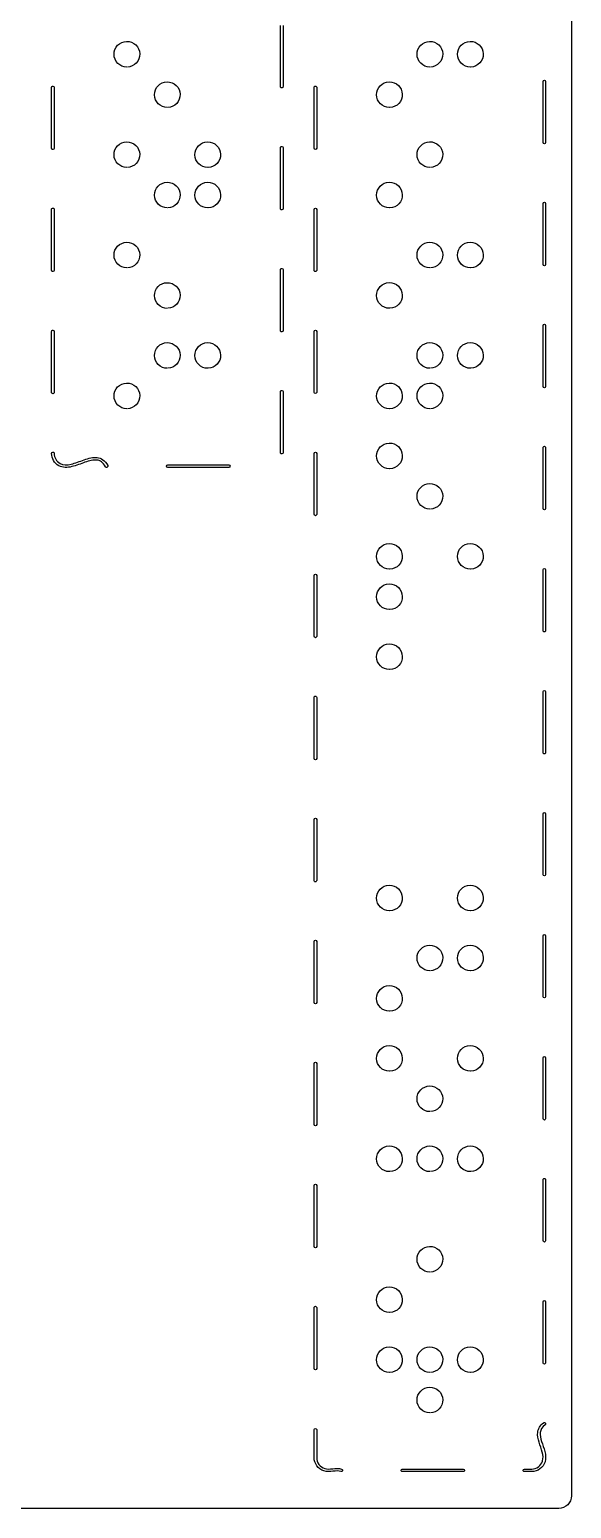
# Model space of a CAD drawing. Extents: x 0 to 120, y 0 to 230.
# Drawn here: x 77.5 to 120.1, y 0.1 to 116.4 of the extents above; entities that cross this region are included whole.
import ezdxf

# ---------------------------------------------------------------- set-up
doc = ezdxf.new("R2010")
doc.units = 0
doc.layers.add('Camada_1', color=7, linetype='CONTINUOUS')

msp = doc.modelspace()

# ---------------------------------------------------------------- linework, layer by layer
at = {"layer": 'Camada_1', "color": 7}
for points in [[(120.1, 229.09983), (120.1, 1.09983)], [(97.22831, 111.95681), (97.22831, 116.75564)], [(97.42947, 116.75564), (97.42947, 111.95681)], [(79.22831, 107.09939), (79.22831, 111.90017)], [(79.42947, 111.90017), (79.42947, 107.09939)], [(99.874281, 107.10044), (99.874281, 111.89927)], [(100.073499, 111.89927), (100.073499, 107.10044)], [(117.874285, 107.55552), (117.874285, 112.3563)], [(118.073505, 112.3563), (118.073505, 107.55552)], [(97.22831, 102.35525), (97.22831, 107.15603)], [(97.42947, 107.15603), (97.42947, 102.35525)], [(117.874285, 97.95591), (117.874285, 102.75669)], [(118.073505, 102.75669), (118.073505, 97.95591)], [(79.22831, 97.49978), (79.22831, 102.29861)], [(79.42947, 102.29861), (79.42947, 97.49978)], [(99.874281, 97.50083), (99.874281, 102.29966)], [(100.073499, 102.29966), (100.073499, 97.50083)], [(97.22831, 92.75564), (97.22831, 97.55642)], [(97.42947, 97.55642), (97.42947, 92.75564)], [(117.874285, 88.3563), (117.874285, 93.15708)], [(118.073505, 93.15708), (118.073505, 88.3563)], [(79.22831, 87.90017), (79.22831, 92.699)], [(79.42947, 92.699), (79.42947, 87.90017)], [(99.874281, 87.89927), (99.874281, 92.70005)], [(100.073499, 92.70005), (100.073499, 87.89927)], [(97.22831, 83.15603), (97.22831, 87.95681)], [(97.42947, 87.95681), (97.42947, 83.15603)], [(99.874281, 78.29966), (99.874281, 83.10044)], [(100.073499, 83.10044), (100.073499, 78.29966)], [(117.874285, 78.75669), (117.874285, 83.55552)], [(118.073505, 83.55552), (118.073505, 78.75669)], [(79.89822, 82.30842), (79.90022, 82.30642)], [(88.35722, 82.199), (93.158, 82.199)], [(93.158, 81.9998), (88.35722, 81.9998)], [(99.874281, 68.70005), (99.874281, 73.50083)], [(100.073499, 73.50083), (100.073499, 68.70005)], [(117.874285, 69.15708), (117.874285, 73.95591)], [(118.073505, 73.95591), (118.073505, 69.15708)], [(117.874285, 59.55747), (117.874285, 64.3563)], [(118.073505, 64.3563), (118.073505, 59.55747)], [(99.874281, 59.10044), (99.874281, 63.89927)], [(100.073499, 63.89927), (100.073499, 59.10044)], [(117.874285, 49.95591), (117.874285, 54.75669)], [(118.073505, 54.75669), (118.073505, 49.95591)], [(99.874281, 49.50083), (99.874281, 54.29966)], [(100.073499, 54.29966), (100.073499, 49.50083)], [(99.874281, 39.89927), (99.874281, 44.70005)], [(100.073499, 44.70005), (100.073499, 39.89927)], [(117.874285, 40.3563), (117.874285, 45.15708)], [(118.073505, 45.15708), (118.073505, 40.3563)], [(99.874281, 30.29966), (99.874281, 35.10044)], [(100.073499, 35.10044), (100.073499, 30.29966)], [(117.874285, 30.75669), (117.874285, 35.55747)], [(118.073505, 35.55747), (118.073505, 30.75669)], [(117.874285, 21.15708), (117.874285, 25.95591)], [(118.073505, 25.95591), (118.073505, 21.15708)], [(99.874281, 20.70005), (99.874281, 25.50083)], [(100.073499, 25.50083), (100.073499, 20.70005)], [(117.874285, 11.55747), (117.874285, 16.3563)], [(118.073505, 16.3563), (118.073505, 11.55747)], [(99.874281, 11.10044), (99.874281, 15.89927)], [(100.073499, 15.89927), (100.073499, 11.10044)], [(99.874277, 4.10038), (99.874281, 6.29966)], [(100.073499, 6.29966), (100.073499, 4.09848)], [(117.833266, 3.82894), (117.833266, 3.83094)], [(100.704359, 3.24106), (100.706309, 3.23906)], [(106.802016, 3.20004), (111.602797, 3.20004)], [(111.602797, 2.99888), (106.802016, 2.99888)], [(116.401625, 3.20004), (116.975843, 3.20004)], [(116.973891, 2.99895), (116.971937, 2.99895), (116.401625, 2.99895)], [(119.1, 0.09983), (1.100001, 0.09983)]]:
    msp.add_lwpolyline(points, dxfattribs=at)
for points in [[(79.22831, 83.10139)], [(88.25762, 82.0994)], [(106.702406, 3.10044)], [(116.302016, 3.10051)]]:
    msp.add_lwpolyline(points, close=True, dxfattribs=at)
for points in [[(84.137829, 114.4924), (84.132566, 115.046292), (84.575287, 115.501007), (85.130056, 115.51151)], [(85.130056, 115.51151), (85.684825, 115.522013), (86.144498, 115.084383), (86.160277, 114.53069)], [(107.963431, 114.49539), (107.958168, 115.049282), (108.400889, 115.503997), (108.955658, 115.5145)], [(108.955658, 115.5145), (109.510427, 115.525003), (109.970099, 115.087372), (109.985878, 114.53368)], [(111.143431, 114.49539), (111.138168, 115.049282), (111.580889, 115.503997), (112.135658, 115.5145)], [(112.135658, 115.5145), (112.690427, 115.525003), (113.1501, 115.087373), (113.165879, 114.53368)], [(85.149235, 113.49226), (84.594368, 113.49226), (84.143091, 113.93851), (84.137829, 114.4924)], [(86.160277, 114.53069), (86.176055, 113.977001), (85.742052, 113.513993), (85.187586, 113.49299)], [(108.974837, 113.49525), (108.41997, 113.49525), (107.968693, 113.9415), (107.963431, 114.49539)], [(109.985878, 114.53368), (110.001661, 113.979988), (109.567658, 113.516973), (109.013188, 113.49597)], [(112.154837, 113.49525), (111.59997, 113.49525), (111.148693, 113.9415), (111.143431, 114.49539)], [(113.165879, 114.53368), (113.181662, 113.979987), (112.747658, 113.516973), (112.193188, 113.49597)], [(79.22831, 111.90017), (79.228414, 111.926895), (79.23921, 111.952466), (79.258291, 111.971178)], [(79.258291, 111.971178), (79.277371, 111.989891), (79.303148, 112.000187), (79.32987, 111.99977)], [(79.32987, 111.99977), (79.384786, 111.999551), (79.429251, 111.955086), (79.42947, 111.90017)], [(87.31783, 111.31241), (87.312567, 111.866301), (87.755287, 112.321016), (88.310056, 112.33152)], [(88.310056, 112.33152), (88.864825, 112.342023), (89.324498, 111.904393), (89.340277, 111.3507)], [(97.257587, 111.884527), (97.238448, 111.903666), (97.227884, 111.929746), (97.22831, 111.95681)], [(97.32987, 111.85525), (97.302806, 111.854824), (97.276726, 111.865388), (97.257587, 111.884527)], [(97.400878, 111.885231), (97.382166, 111.86615), (97.356595, 111.855354), (97.32987, 111.85525)], [(97.42947, 111.95681), (97.429887, 111.930088), (97.419591, 111.904311), (97.400878, 111.885231)], [(99.874281, 111.89927), (99.873864, 111.925993), (99.884162, 111.951771), (99.902876, 111.970852)], [(99.902876, 111.970852), (99.92159, 111.989933), (99.947164, 112.000729), (99.97389, 112.00083)], [(99.97389, 112.00083), (100.000617, 112.000729), (100.02619, 111.989933), (100.044905, 111.970852)], [(100.044905, 111.970852), (100.063619, 111.951771), (100.073916, 111.925993), (100.073499, 111.89927)], [(104.783431, 111.3154), (104.778174, 111.869287), (105.220892, 112.323996), (105.775657, 112.3345)], [(105.775657, 112.3345), (106.330422, 112.345003), (106.790094, 111.907379), (106.805878, 111.35369)], [(117.874285, 112.3563), (117.874504, 112.41122), (117.918975, 112.455686), (117.973895, 112.4559)], [(117.973895, 112.4559), (118.028815, 112.455686), (118.073286, 112.41122), (118.073505, 112.3563)], [(88.329235, 110.31227), (87.774368, 110.31227), (87.323092, 110.758521), (87.31783, 111.31241)], [(89.340277, 111.3507), (89.35606, 110.797007), (88.922056, 110.333993), (88.367586, 110.31299)], [(105.794836, 110.31526), (105.239969, 110.31526), (104.788693, 110.761511), (104.783431, 111.3154)], [(106.805878, 111.35369), (106.821661, 110.799997), (106.387657, 110.336983), (105.833187, 110.31598)], [(79.258291, 107.028382), (79.23921, 107.047094), (79.228414, 107.072665), (79.22831, 107.09939)], [(79.42947, 107.09939), (79.429251, 107.044474), (79.384786, 107.000009), (79.32987, 106.99979)], [(84.137829, 106.59239), (84.132566, 107.146282), (84.575287, 107.600997), (85.130056, 107.6115)], [(85.130056, 107.6115), (85.684825, 107.622003), (86.144498, 107.184373), (86.160277, 106.63068)], [(90.49783, 106.59239), (90.492567, 107.146282), (90.935288, 107.600997), (91.490057, 107.6115)], [(91.490057, 107.6115), (92.044826, 107.622003), (92.504498, 107.184372), (92.520277, 106.63068)], [(97.22831, 107.15603), (97.228414, 107.182755), (97.23921, 107.208326), (97.258291, 107.227038)], [(97.258291, 107.227038), (97.277371, 107.245751), (97.303148, 107.256047), (97.32987, 107.25563)], [(97.32987, 107.25563), (97.384786, 107.255411), (97.429251, 107.210946), (97.42947, 107.15603)], [(99.97389, 107.00084), (99.91897, 107.001054), (99.874501, 107.04552), (99.874281, 107.10044)], [(100.073499, 107.10044), (100.07328, 107.04552), (100.02881, 107.001054), (99.97389, 107.00084)], [(107.963431, 106.59545), (107.958168, 107.149342), (108.400889, 107.604057), (108.955658, 107.61456)], [(108.955658, 107.61456), (109.510427, 107.625063), (109.970099, 107.187432), (109.985878, 106.63374)], [(117.973895, 107.45592), (117.918975, 107.456134), (117.874504, 107.5006), (117.874285, 107.55552)], [(118.073505, 107.55552), (118.073286, 107.5006), (118.028815, 107.456134), (117.973895, 107.45592)], [(79.32987, 106.99979), (79.303148, 106.999373), (79.277371, 107.009669), (79.258291, 107.028382)], [(85.149235, 105.59225), (84.594368, 105.59225), (84.143091, 106.0385), (84.137829, 106.59239)], [(86.160277, 106.63068), (86.176055, 106.076991), (85.742052, 105.613983), (85.187586, 105.59298)], [(91.509236, 105.59225), (90.954369, 105.59225), (90.503092, 106.0385), (90.49783, 106.59239)], [(92.520277, 106.63068), (92.536055, 106.076991), (92.102053, 105.613983), (91.547587, 105.59298)], [(108.974837, 105.59531), (108.41997, 105.59531), (107.968693, 106.04156), (107.963431, 106.59545)], [(109.985878, 106.63374), (110.001661, 106.080048), (109.567658, 105.617033), (109.013188, 105.59603)], [(87.31783, 103.4124), (87.312567, 103.966291), (87.755287, 104.421006), (88.310056, 104.43151)], [(88.310056, 104.43151), (88.864825, 104.442013), (89.324498, 104.004383), (89.340277, 103.45069)], [(90.49783, 103.4124), (90.492567, 103.966292), (90.935288, 104.421007), (91.490057, 104.43151)], [(91.490057, 104.43151), (92.044826, 104.442013), (92.504498, 104.004382), (92.520277, 103.45069)], [(104.783431, 103.41545), (104.778168, 103.969341), (105.220888, 104.424056), (105.775657, 104.43456)], [(105.775657, 104.43456), (106.330426, 104.445063), (106.790099, 104.007433), (106.805878, 103.45374)], [(79.257587, 102.370893), (79.276726, 102.390032), (79.302806, 102.400596), (79.32987, 102.40017)], [(79.32987, 102.40017), (79.356595, 102.400066), (79.382166, 102.38927), (79.400878, 102.370189)], [(88.329235, 102.41226), (87.774368, 102.41226), (87.323092, 102.858511), (87.31783, 103.4124)], [(89.340277, 103.45069), (89.35606, 102.896997), (88.922056, 102.433983), (88.367586, 102.41298)], [(91.509236, 102.41226), (90.954369, 102.41226), (90.503092, 102.85851), (90.49783, 103.4124)], [(92.520277, 103.45069), (92.53606, 102.896998), (92.102057, 102.433983), (91.547587, 102.41298)], [(99.874281, 102.29966), (99.874501, 102.35458), (99.91897, 102.399046), (99.97389, 102.39926)], [(99.97389, 102.39926), (100.02881, 102.399046), (100.07328, 102.35458), (100.073499, 102.29966)], [(105.794836, 102.41531), (105.239969, 102.41531), (104.788693, 102.861561), (104.783431, 103.41545)], [(106.805878, 103.45374), (106.821661, 102.900047), (106.387657, 102.437033), (105.833187, 102.41603)], [(117.874285, 102.75669), (117.874504, 102.81161), (117.918975, 102.856076), (117.973895, 102.85629)], [(117.973895, 102.85629), (118.028815, 102.856076), (118.073286, 102.81161), (118.073505, 102.75669)], [(79.22831, 102.29861), (79.227884, 102.325674), (79.238448, 102.351754), (79.257587, 102.370893)], [(79.400878, 102.370189), (79.419591, 102.351109), (79.429887, 102.325332), (79.42947, 102.29861)], [(97.258291, 102.284242), (97.23921, 102.302954), (97.228414, 102.328525), (97.22831, 102.35525)], [(97.32987, 102.25565), (97.303148, 102.255233), (97.277371, 102.265529), (97.258291, 102.284242)], [(97.42947, 102.35525), (97.429251, 102.300334), (97.384786, 102.255869), (97.32987, 102.25565)], [(84.137829, 98.6924), (84.132566, 99.246292), (84.575287, 99.701007), (85.130056, 99.71151)], [(85.130056, 99.71151), (85.684825, 99.722013), (86.144498, 99.284383), (86.160277, 98.73069)], [(107.963431, 98.69539), (107.958174, 99.249278), (108.400893, 99.703987), (108.955658, 99.71449)], [(108.955658, 99.71449), (109.510423, 99.724993), (109.970094, 99.287368), (109.985878, 98.73368)], [(111.143431, 98.69539), (111.138174, 99.249278), (111.580893, 99.703987), (112.135658, 99.71449)], [(112.135658, 99.71449), (112.690423, 99.724993), (113.150095, 99.287369), (113.165879, 98.73368)], [(85.149235, 97.69226), (84.594368, 97.69226), (84.143091, 98.13851), (84.137829, 98.6924)], [(86.160277, 98.73069), (86.17606, 98.176997), (85.742056, 97.713983), (85.187586, 97.69298)], [(108.974837, 97.69525), (108.41997, 97.69525), (107.968693, 98.1415), (107.963431, 98.69539)], [(109.985878, 98.73368), (110.001661, 98.179988), (109.567658, 97.716973), (109.013188, 97.69597)], [(112.154837, 97.69525), (111.59997, 97.69525), (111.148693, 98.1415), (111.143431, 98.69539)], [(113.165879, 98.73368), (113.181662, 98.179987), (112.747658, 97.716973), (112.193188, 97.69597)], [(117.973895, 97.85631), (117.918975, 97.856524), (117.874504, 97.90099), (117.874285, 97.95591)], [(118.073505, 97.95591), (118.073286, 97.90099), (118.028815, 97.856524), (117.973895, 97.85631)], [(79.258291, 97.428772), (79.23921, 97.447484), (79.228414, 97.473055), (79.22831, 97.49978)], [(79.32987, 97.40018), (79.303148, 97.399763), (79.277371, 97.410059), (79.258291, 97.428772)], [(79.42947, 97.49978), (79.429251, 97.444864), (79.384786, 97.400399), (79.32987, 97.40018)], [(97.22831, 97.55642), (97.228414, 97.583145), (97.23921, 97.608716), (97.258291, 97.627428)], [(97.258291, 97.627428), (97.277371, 97.646141), (97.303148, 97.656437), (97.32987, 97.65602)], [(97.32987, 97.65602), (97.384786, 97.655801), (97.429251, 97.611336), (97.42947, 97.55642)], [(99.902876, 97.429248), (99.884162, 97.448329), (99.873864, 97.474107), (99.874281, 97.50083)], [(99.97389, 97.39927), (99.947164, 97.399371), (99.92159, 97.410167), (99.902876, 97.429248)], [(100.044905, 97.429248), (100.02619, 97.410167), (100.000617, 97.399371), (99.97389, 97.39927)], [(100.073499, 97.50083), (100.073916, 97.474107), (100.063619, 97.448329), (100.044905, 97.429248)], [(87.31783, 95.51241), (87.312573, 96.066297), (87.755291, 96.521006), (88.310056, 96.53151)], [(88.329235, 94.51226), (87.774364, 94.51226), (87.323086, 94.958517), (87.31783, 95.51241)], [(88.310056, 96.53151), (88.864821, 96.542013), (89.324493, 96.104389), (89.340277, 95.5507)], [(89.340277, 95.5507), (89.35606, 94.997007), (88.922056, 94.533993), (88.367586, 94.51299)], [(104.783431, 95.51539), (104.778168, 96.069281), (105.220888, 96.523996), (105.775657, 96.5345)], [(105.794836, 94.51525), (105.239969, 94.51525), (104.788693, 94.961501), (104.783431, 95.51539)], [(105.775657, 96.5345), (106.330426, 96.545003), (106.790099, 96.107373), (106.805878, 95.55368)], [(106.805878, 95.55368), (106.821656, 94.999991), (106.387653, 94.536983), (105.833187, 94.51598)], [(117.874285, 93.15708), (117.874504, 93.212), (117.918975, 93.256466), (117.973895, 93.25668)], [(117.973895, 93.25668), (118.028815, 93.256466), (118.073286, 93.212), (118.073505, 93.15708)], [(79.22831, 92.699), (79.228414, 92.725725), (79.23921, 92.751296), (79.258291, 92.770008)], [(79.258291, 92.770008), (79.277371, 92.788721), (79.303148, 92.799017), (79.32987, 92.7986)], [(79.32987, 92.7986), (79.384786, 92.798381), (79.429251, 92.753916), (79.42947, 92.699)], [(97.258291, 92.684632), (97.23921, 92.703344), (97.228414, 92.728915), (97.22831, 92.75564)], [(97.32987, 92.65604), (97.303148, 92.655623), (97.277371, 92.665919), (97.258291, 92.684632)], [(97.42947, 92.75564), (97.429251, 92.700724), (97.384786, 92.656259), (97.32987, 92.65604)], [(99.874281, 92.70005), (99.874501, 92.75497), (99.91897, 92.799436), (99.97389, 92.79965)], [(99.97389, 92.79965), (100.02881, 92.799436), (100.07328, 92.75497), (100.073499, 92.70005)], [(87.31783, 90.79236), (87.312567, 91.346251), (87.755287, 91.800966), (88.310056, 91.81147)], [(88.329235, 89.79222), (87.774368, 89.79222), (87.323092, 90.238471), (87.31783, 90.79236)], [(88.310056, 91.81147), (88.864825, 91.821973), (89.324498, 91.384343), (89.340277, 90.83065)], [(89.340277, 90.83065), (89.35606, 90.276957), (88.922056, 89.813943), (88.367586, 89.79294)], [(90.49783, 90.79236), (90.492567, 91.346252), (90.935288, 91.800967), (91.490057, 91.81147)], [(91.509236, 89.79222), (90.954369, 89.79222), (90.503092, 90.23847), (90.49783, 90.79236)], [(91.490057, 91.81147), (92.044826, 91.821973), (92.504498, 91.384342), (92.520277, 90.83065)], [(92.520277, 90.83065), (92.53606, 90.276958), (92.102057, 89.813943), (91.547587, 89.79294)], [(107.963431, 90.79539), (107.958168, 91.349282), (108.400889, 91.803997), (108.955658, 91.8145)], [(108.974837, 89.79525), (108.41997, 89.79525), (107.968693, 90.2415), (107.963431, 90.79539)], [(108.955658, 91.8145), (109.510427, 91.825003), (109.970099, 91.387372), (109.985878, 90.83368)], [(109.985878, 90.83368), (110.001656, 90.279991), (109.567654, 89.816983), (109.013188, 89.79598)], [(111.143431, 90.79539), (111.138168, 91.349282), (111.580889, 91.803997), (112.135658, 91.8145)], [(112.154837, 89.79525), (111.59997, 89.79525), (111.148693, 90.2415), (111.143431, 90.79539)], [(112.135658, 91.8145), (112.690427, 91.825003), (113.1501, 91.387373), (113.165879, 90.83368)], [(113.165879, 90.83368), (113.181657, 90.279991), (112.747654, 89.816983), (112.193188, 89.79598)], [(84.137829, 87.61237), (84.132572, 88.166258), (84.575291, 88.620967), (85.130056, 88.63147)], [(85.130056, 88.63147), (85.684821, 88.641973), (86.144493, 88.204349), (86.160277, 87.65066)], [(104.783431, 87.6154), (104.778168, 88.169291), (105.220888, 88.624006), (105.775657, 88.63451)], [(105.775657, 88.63451), (106.330426, 88.645013), (106.790099, 88.207383), (106.805878, 87.65369)], [(107.963431, 87.6154), (107.958168, 88.169292), (108.400889, 88.624007), (108.955658, 88.63451)], [(108.955658, 88.63451), (109.510427, 88.645013), (109.970099, 88.207382), (109.985878, 87.65369)], [(79.257587, 87.827887), (79.238448, 87.847026), (79.227884, 87.873106), (79.22831, 87.90017)], [(79.32987, 87.79861), (79.302806, 87.798184), (79.276726, 87.808748), (79.257587, 87.827887)], [(79.400878, 87.828591), (79.382166, 87.80951), (79.356595, 87.798714), (79.32987, 87.79861)], [(79.42947, 87.90017), (79.429887, 87.873448), (79.419591, 87.847671), (79.400878, 87.828591)], [(85.149235, 86.61222), (84.594364, 86.61222), (84.143085, 87.058476), (84.137829, 87.61237)], [(86.160277, 87.65066), (86.17606, 87.096967), (85.742056, 86.633953), (85.187586, 86.61295)], [(97.22831, 87.95681), (97.228414, 87.983535), (97.23921, 88.009106), (97.258291, 88.027818)], [(97.258291, 88.027818), (97.277371, 88.046531), (97.303148, 88.056827), (97.32987, 88.05641)], [(97.32987, 88.05641), (97.384786, 88.056191), (97.429251, 88.011726), (97.42947, 87.95681)], [(99.97389, 87.79967), (99.91897, 87.799884), (99.874501, 87.84435), (99.874281, 87.89927)], [(100.073499, 87.89927), (100.07328, 87.84435), (100.02881, 87.799884), (99.97389, 87.79967)], [(105.794836, 86.61526), (105.239969, 86.61526), (104.788693, 87.061511), (104.783431, 87.6154)], [(106.805878, 87.65369), (106.821661, 87.099997), (106.387657, 86.636983), (105.833187, 86.61598)], [(108.974837, 86.61526), (108.41997, 86.61526), (107.968693, 87.06151), (107.963431, 87.6154)], [(109.985878, 87.65369), (110.001661, 87.099998), (109.567658, 86.636983), (109.013188, 86.61598)], [(117.973895, 88.2567), (117.918975, 88.256914), (117.874504, 88.30138), (117.874285, 88.3563)], [(118.073505, 88.3563), (118.073286, 88.30138), (118.028815, 88.256914), (117.973895, 88.2567)], [(104.783431, 82.89544), (104.778168, 83.449331), (105.220888, 83.904046), (105.775657, 83.91455)], [(105.775657, 83.91455), (106.330422, 83.925053), (106.790094, 83.487429), (106.805878, 82.93374)], [(79.80253, 82.13264), (79.4505, 82.31989), (79.22384, 82.70335), (79.22831, 83.10139)], [(79.22831, 83.10134), (79.229567, 83.15628), (79.274922, 83.199912), (79.32987, 83.19904)], [(79.32987, 83.19904), (79.356595, 83.198936), (79.382166, 83.18814), (79.400878, 83.169059)], [(79.400878, 83.169059), (79.419591, 83.149979), (79.429887, 83.124202), (79.42947, 83.09748)], [(79.42947, 83.09748), (79.42547, 82.77711), (79.6148, 82.45817), (79.89822, 82.30842)], [(81.79084, 82.59352), (82.13896, 82.7137), (82.48421, 82.81096), (82.81037, 82.77321)], [(82.78886, 82.57402), (82.51937, 82.60522), (82.19523, 82.52152), (81.85527, 82.4041)], [(82.81037, 82.77321), (83.13653, 82.73541), (83.43619, 82.54698), (83.64631, 82.1443)], [(97.258291, 83.085022), (97.23921, 83.103734), (97.228414, 83.129305), (97.22831, 83.15603)], [(97.32987, 83.05643), (97.303148, 83.056013), (97.277371, 83.066309), (97.258291, 83.085022)], [(97.42947, 83.15603), (97.429251, 83.101114), (97.384786, 83.056649), (97.32987, 83.05643)], [(99.874281, 83.10044), (99.874501, 83.15536), (99.91897, 83.199826), (99.97389, 83.20004)], [(99.97389, 83.20004), (100.02881, 83.199826), (100.07328, 83.15536), (100.073499, 83.10044)], [(105.794836, 81.8953), (105.239969, 81.8953), (104.788693, 82.341551), (104.783431, 82.89544)], [(106.805878, 82.93374), (106.821661, 82.380047), (106.387657, 81.917033), (105.833187, 81.89603)], [(117.874285, 83.55552), (117.873868, 83.582243), (117.884166, 83.608022), (117.90288, 83.627103)], [(117.90288, 83.627103), (117.921595, 83.646184), (117.947169, 83.656979), (117.973895, 83.65708)], [(117.973895, 83.65708), (118.000621, 83.656979), (118.026195, 83.646184), (118.04491, 83.627103)], [(118.04491, 83.627103), (118.063624, 83.608022), (118.073922, 83.582243), (118.073505, 83.55552)], [(80.81034, 82.05644), (80.46116, 81.97484), (80.11075, 81.96144), (79.80253, 82.13264)], [(79.90022, 82.30642), (80.14795, 82.16887), (80.43978, 82.17566), (80.76545, 82.25172)], [(80.76545, 82.25172), (81.09113, 82.32782), (81.44272, 82.47334), (81.79084, 82.59352)], [(81.85527, 82.4041), (81.5153, 82.28673), (81.15952, 82.13801), (80.81034, 82.05644)], [(83.46855, 82.05254), (83.28112, 82.41172), (83.05835, 82.54282), (82.78886, 82.57402)], [(83.527021, 82.003121), (83.501747, 82.011186), (83.480714, 82.028963), (83.46855, 82.05254)], [(83.60331, 82.00954), (83.579739, 81.997366), (83.552296, 81.995057), (83.527021, 82.003121)], [(83.652729, 82.068011), (83.644664, 82.042737), (83.626887, 82.021704), (83.60331, 82.00954)], [(83.64631, 82.1443), (83.658484, 82.120729), (83.660793, 82.093286), (83.652729, 82.068011)], [(88.25761, 82.09939), (88.257824, 82.154314), (88.302296, 82.198786), (88.35722, 82.199)], [(88.35722, 81.9998), (88.302304, 82.000019), (88.257839, 82.044484), (88.25762, 82.0994)], [(93.158, 82.199), (93.212916, 82.198781), (93.257381, 82.154316), (93.2576, 82.0994)], [(93.2576, 82.0994), (93.257381, 82.044484), (93.212916, 82.000019), (93.158, 81.9998)], [(107.963431, 79.71545), (107.958168, 80.269342), (108.400889, 80.724057), (108.955658, 80.73456)], [(108.955658, 80.73456), (109.510427, 80.745063), (109.970099, 80.307432), (109.985878, 79.75374)], [(108.974837, 78.71531), (108.41997, 78.71531), (107.968693, 79.16156), (107.963431, 79.71545)], [(109.985878, 79.75374), (110.001656, 79.200051), (109.567654, 78.737043), (109.013188, 78.71604)], [(99.97389, 78.20006), (99.91897, 78.200274), (99.874501, 78.24474), (99.874281, 78.29966)], [(100.073499, 78.29966), (100.07328, 78.24474), (100.02881, 78.200274), (99.97389, 78.20006)], [(117.973895, 78.65709), (117.918975, 78.657304), (117.874504, 78.70177), (117.874285, 78.75669)], [(118.073505, 78.75669), (118.073286, 78.70177), (118.028815, 78.657304), (117.973895, 78.65709)], [(104.783431, 74.99545), (104.778168, 75.549341), (105.220888, 76.004056), (105.775657, 76.01456)], [(105.775657, 76.01456), (106.330426, 76.025063), (106.790099, 75.587433), (106.805878, 75.03374)], [(111.143431, 74.99545), (111.138168, 75.549342), (111.580889, 76.004057), (112.135658, 76.01456)], [(112.135658, 76.01456), (112.690427, 76.025063), (113.1501, 75.587433), (113.165879, 75.03374)], [(105.794836, 73.99531), (105.239969, 73.99531), (104.788693, 74.441561), (104.783431, 74.99545)], [(106.805878, 75.03374), (106.821656, 74.480051), (106.387653, 74.017043), (105.833187, 73.99604)], [(112.154837, 73.99531), (111.59997, 73.99531), (111.148693, 74.44156), (111.143431, 74.99545)], [(113.165879, 75.03374), (113.181657, 74.480051), (112.747654, 74.017043), (112.193188, 73.99604)], [(99.874281, 73.50083), (99.874501, 73.55575), (99.91897, 73.600216), (99.97389, 73.60043)], [(99.97389, 73.60043), (100.02881, 73.600216), (100.07328, 73.55575), (100.073499, 73.50083)], [(117.874285, 73.95591), (117.874504, 74.01083), (117.918975, 74.055296), (117.973895, 74.05551)], [(117.973895, 74.05551), (118.028815, 74.055296), (118.073286, 74.01083), (118.073505, 73.95591)], [(104.783431, 71.81546), (104.778168, 72.369351), (105.220888, 72.824066), (105.775657, 72.83457)], [(105.775657, 72.83457), (106.330426, 72.845073), (106.790099, 72.407443), (106.805878, 71.85375)], [(105.794836, 70.81532), (105.239969, 70.81532), (104.788693, 71.261571), (104.783431, 71.81546)], [(106.805878, 71.85375), (106.821661, 71.300057), (106.387657, 70.837043), (105.833187, 70.81604)], [(99.97389, 68.60045), (99.91897, 68.600664), (99.874501, 68.64513), (99.874281, 68.70005)], [(100.073499, 68.70005), (100.07328, 68.64513), (100.02881, 68.600664), (99.97389, 68.60045)], [(117.90288, 69.085497), (117.884166, 69.104578), (117.873868, 69.130357), (117.874285, 69.15708)], [(117.973895, 69.05552), (117.947169, 69.055621), (117.921595, 69.066416), (117.90288, 69.085497)], [(118.04491, 69.085497), (118.026195, 69.066416), (118.000621, 69.055621), (117.973895, 69.05552)], [(118.073505, 69.15708), (118.073922, 69.130357), (118.063624, 69.104578), (118.04491, 69.085497)], [(104.783431, 67.09544), (104.778168, 67.649331), (105.220888, 68.104046), (105.775657, 68.11455)], [(105.775657, 68.11455), (106.330426, 68.125053), (106.790099, 67.687423), (106.805878, 67.13373)], [(105.794836, 66.0953), (105.239969, 66.0953), (104.788693, 66.541551), (104.783431, 67.09544)], [(106.805878, 67.13373), (106.821656, 66.580041), (106.387653, 66.117033), (105.833187, 66.09603)], [(99.902876, 63.970852), (99.92159, 63.989933), (99.947164, 64.000729), (99.97389, 64.00083)], [(99.97389, 64.00083), (100.000617, 64.000729), (100.02619, 63.989933), (100.044905, 63.970852)], [(117.874285, 64.3563), (117.874504, 64.41122), (117.918975, 64.455686), (117.973895, 64.4559)], [(117.973895, 64.4559), (118.028815, 64.455686), (118.073286, 64.41122), (118.073505, 64.3563)], [(99.874281, 63.89927), (99.873864, 63.925993), (99.884162, 63.951771), (99.902876, 63.970852)], [(100.044905, 63.970852), (100.063619, 63.951771), (100.073916, 63.925993), (100.073499, 63.89927)], [(117.90288, 59.485887), (117.884166, 59.504968), (117.873868, 59.530747), (117.874285, 59.55747)], [(117.973895, 59.45591), (117.947169, 59.456011), (117.921595, 59.466806), (117.90288, 59.485887)], [(118.04491, 59.485887), (118.026195, 59.466806), (118.000621, 59.456011), (117.973895, 59.45591)], [(118.073505, 59.55747), (118.073922, 59.530747), (118.063624, 59.504968), (118.04491, 59.485887)], [(99.97389, 59.00084), (99.91897, 59.001054), (99.874501, 59.04552), (99.874281, 59.10044)], [(100.073499, 59.10044), (100.07328, 59.04552), (100.02881, 59.001054), (99.97389, 59.00084)], [(117.874285, 54.75669), (117.874504, 54.81161), (117.918975, 54.856076), (117.973895, 54.85629)], [(117.973895, 54.85629), (118.028815, 54.856076), (118.073286, 54.81161), (118.073505, 54.75669)], [(99.874281, 54.29966), (99.874501, 54.35458), (99.91897, 54.399046), (99.97389, 54.39926)], [(99.97389, 54.39926), (100.02881, 54.399046), (100.07328, 54.35458), (100.073499, 54.29966)], [(99.902876, 49.429248), (99.884162, 49.448329), (99.873864, 49.474107), (99.874281, 49.50083)], [(99.97389, 49.39927), (99.947164, 49.399371), (99.92159, 49.410167), (99.902876, 49.429248)], [(100.044905, 49.429248), (100.02619, 49.410167), (100.000617, 49.399371), (99.97389, 49.39927)], [(100.073499, 49.50083), (100.073916, 49.474107), (100.063619, 49.448329), (100.044905, 49.429248)], [(104.783431, 48.11543), (104.778168, 48.669321), (105.220888, 49.124036), (105.775657, 49.13454)], [(105.775657, 49.13454), (106.330426, 49.145043), (106.790099, 48.707413), (106.805878, 48.15372)], [(111.143431, 48.11543), (111.138168, 48.669322), (111.580889, 49.124037), (112.135658, 49.13454)], [(112.135658, 49.13454), (112.690427, 49.145043), (113.1501, 48.707413), (113.165879, 48.15372)], [(117.973895, 49.85631), (117.918975, 49.856524), (117.874504, 49.90099), (117.874285, 49.95591)], [(118.073505, 49.95591), (118.073286, 49.90099), (118.028815, 49.856524), (117.973895, 49.85631)], [(105.794836, 47.11529), (105.239969, 47.11529), (104.788693, 47.561541), (104.783431, 48.11543)], [(106.805878, 48.15372), (106.821656, 47.600031), (106.387653, 47.137023), (105.833187, 47.11602)], [(112.154837, 47.11529), (111.59997, 47.11529), (111.148693, 47.56154), (111.143431, 48.11543)], [(113.165879, 48.15372), (113.181657, 47.600031), (112.747654, 47.137023), (112.193188, 47.11602)], [(99.874281, 44.70005), (99.874501, 44.75497), (99.91897, 44.799436), (99.97389, 44.79965)], [(99.97389, 44.79965), (100.02881, 44.799436), (100.07328, 44.75497), (100.073499, 44.70005)], [(107.963431, 43.39538), (107.958168, 43.949272), (108.400889, 44.403987), (108.955658, 44.41449)], [(108.955658, 44.41449), (109.510427, 44.424993), (109.970099, 43.987362), (109.985878, 43.43367)], [(111.143431, 43.39538), (111.138168, 43.949272), (111.580889, 44.403987), (112.135658, 44.41449)], [(112.135658, 44.41449), (112.690427, 44.424993), (113.1501, 43.987363), (113.165879, 43.43367)], [(117.874285, 45.15708), (117.874504, 45.212), (117.918975, 45.256466), (117.973895, 45.25668)], [(117.973895, 45.25668), (118.028815, 45.256466), (118.073286, 45.212), (118.073505, 45.15708)], [(108.974837, 42.39524), (108.41997, 42.39524), (107.968693, 42.84149), (107.963431, 43.39538)], [(109.985878, 43.43367), (110.001656, 42.879981), (109.567654, 42.416973), (109.013188, 42.39597)], [(112.154837, 42.39524), (111.59997, 42.39524), (111.148693, 42.84149), (111.143431, 43.39538)], [(113.165879, 43.43367), (113.181657, 42.879981), (112.747654, 42.416973), (112.193188, 42.39597)], [(104.783431, 40.21539), (104.778168, 40.769281), (105.220888, 41.223996), (105.775657, 41.2345)], [(105.775657, 41.2345), (106.330426, 41.245003), (106.790099, 40.807373), (106.805878, 40.25368)], [(99.97389, 39.79967), (99.91897, 39.799884), (99.874501, 39.84435), (99.874281, 39.89927)], [(100.073499, 39.89927), (100.07328, 39.84435), (100.02881, 39.799884), (99.97389, 39.79967)], [(105.794836, 39.21525), (105.239969, 39.21525), (104.788693, 39.661501), (104.783431, 40.21539)], [(106.805878, 40.25368), (106.821656, 39.699991), (106.387653, 39.236983), (105.833187, 39.21598)], [(117.973895, 40.2567), (117.918975, 40.256914), (117.874504, 40.30138), (117.874285, 40.3563)], [(118.073505, 40.3563), (118.073286, 40.30138), (118.028815, 40.256914), (117.973895, 40.2567)], [(104.783431, 35.49544), (104.778174, 36.049327), (105.220892, 36.504036), (105.775657, 36.51454)], [(105.775657, 36.51454), (106.330422, 36.525043), (106.790094, 36.087419), (106.805878, 35.53373)], [(111.143431, 35.49544), (111.138174, 36.049328), (111.580893, 36.504037), (112.135658, 36.51454)], [(112.135658, 36.51454), (112.690423, 36.525043), (113.150095, 36.087419), (113.165879, 35.53373)], [(99.874281, 35.10044), (99.874501, 35.15536), (99.91897, 35.199826), (99.97389, 35.20004)], [(99.97389, 35.20004), (100.02881, 35.199826), (100.07328, 35.15536), (100.073499, 35.10044)], [(105.794836, 34.49529), (105.239965, 34.49529), (104.788687, 34.941547), (104.783431, 35.49544)], [(106.805878, 35.53373), (106.821661, 34.980037), (106.387657, 34.517023), (105.833187, 34.49602)], [(112.154837, 34.49529), (111.599966, 34.49529), (111.148687, 34.941546), (111.143431, 35.49544)], [(113.165879, 35.53373), (113.181662, 34.980037), (112.747658, 34.517023), (112.193188, 34.49602)], [(117.874285, 35.55747), (117.874504, 35.61239), (117.918975, 35.656856), (117.973895, 35.65707)], [(117.973895, 35.65707), (118.028815, 35.656856), (118.073286, 35.61239), (118.073505, 35.55747)], [(107.963431, 32.31544), (107.958168, 32.869332), (108.400889, 33.324047), (108.955658, 33.33455)], [(108.955658, 33.33455), (109.510427, 33.345053), (109.970099, 32.907422), (109.985878, 32.35373)], [(108.974837, 31.3153), (108.41997, 31.3153), (107.968693, 31.76155), (107.963431, 32.31544)], [(109.985878, 32.35373), (110.001656, 31.800041), (109.567654, 31.337033), (109.013188, 31.31603)], [(99.97389, 30.20006), (99.91897, 30.200274), (99.874501, 30.24474), (99.874281, 30.29966)], [(100.073499, 30.29966), (100.07328, 30.24474), (100.02881, 30.200274), (99.97389, 30.20006)], [(117.973895, 30.65709), (117.918975, 30.657304), (117.874504, 30.70177), (117.874285, 30.75669)], [(118.073505, 30.75669), (118.073286, 30.70177), (118.028815, 30.657304), (117.973895, 30.65709)], [(104.783431, 27.59543), (104.778174, 28.149317), (105.220892, 28.604026), (105.775657, 28.61453)], [(105.775657, 28.61453), (106.330422, 28.625033), (106.790094, 28.187409), (106.805878, 27.63372)], [(107.963431, 27.59543), (107.958174, 28.149318), (108.400893, 28.604027), (108.955658, 28.61453)], [(108.955658, 28.61453), (109.510423, 28.625033), (109.970094, 28.187408), (109.985878, 27.63372)], [(111.143431, 27.59543), (111.138174, 28.149318), (111.580893, 28.604027), (112.135658, 28.61453)], [(112.135658, 28.61453), (112.690423, 28.625033), (113.150095, 28.187409), (113.165879, 27.63372)], [(105.794836, 26.59528), (105.239965, 26.59528), (104.788687, 27.041537), (104.783431, 27.59543)], [(106.805878, 27.63372), (106.821661, 27.080027), (106.387657, 26.617013), (105.833187, 26.59601)], [(108.974837, 26.59528), (108.419966, 26.59528), (107.968687, 27.041536), (107.963431, 27.59543)], [(109.985878, 27.63372), (110.001661, 27.080028), (109.567658, 26.617013), (109.013188, 26.59601)], [(112.154837, 26.59528), (111.599966, 26.59528), (111.148687, 27.041536), (111.143431, 27.59543)], [(113.165879, 27.63372), (113.181662, 27.080027), (112.747658, 26.617013), (112.193188, 26.59601)], [(99.874281, 25.50083), (99.874501, 25.55575), (99.91897, 25.600216), (99.97389, 25.60043)], [(99.97389, 25.60043), (100.02881, 25.600216), (100.07328, 25.55575), (100.073499, 25.50083)], [(117.874285, 25.95591), (117.873868, 25.982633), (117.884166, 26.008412), (117.90288, 26.027493)], [(117.90288, 26.027493), (117.921595, 26.046574), (117.947169, 26.057369), (117.973895, 26.05747)], [(117.973895, 26.05747), (118.000621, 26.057369), (118.026195, 26.046574), (118.04491, 26.027493)], [(118.04491, 26.027493), (118.063624, 26.008412), (118.073922, 25.982633), (118.073505, 25.95591)], [(117.973895, 21.05748), (117.918975, 21.057694), (117.874504, 21.10216), (117.874285, 21.15708)], [(118.073505, 21.15708), (118.073286, 21.10216), (118.028815, 21.057694), (117.973895, 21.05748)], [(99.97389, 20.60045), (99.91897, 20.600664), (99.874501, 20.64513), (99.874281, 20.70005)], [(100.073499, 20.70005), (100.07328, 20.64513), (100.02881, 20.600664), (99.97389, 20.60045)], [(107.963431, 19.69542), (107.958174, 20.249308), (108.400893, 20.704017), (108.955658, 20.71452)], [(108.955658, 20.71452), (109.510423, 20.725023), (109.970094, 20.287398), (109.985878, 19.73371)], [(108.974837, 18.69528), (108.41997, 18.69528), (107.968693, 19.14153), (107.963431, 19.69542)], [(109.985878, 19.73371), (110.001661, 19.180018), (109.567658, 18.717003), (109.013188, 18.696)], [(104.783431, 16.51542), (104.778168, 17.069311), (105.220888, 17.524026), (105.775657, 17.53453)], [(105.775657, 17.53453), (106.330422, 17.545033), (106.790094, 17.107409), (106.805878, 16.55372)], [(105.794836, 15.51528), (105.239969, 15.51528), (104.788693, 15.961531), (104.783431, 16.51542)], [(106.805878, 16.55372), (106.821661, 16.000027), (106.387657, 15.537013), (105.833187, 15.51601)], [(117.874285, 16.3563), (117.874504, 16.41122), (117.918975, 16.455686), (117.973895, 16.4559)], [(117.973895, 16.4559), (118.028815, 16.455686), (118.073286, 16.41122), (118.073505, 16.3563)], [(99.874281, 15.89927), (99.873864, 15.925993), (99.884162, 15.951771), (99.902876, 15.970852)], [(99.902876, 15.970852), (99.92159, 15.989933), (99.947164, 16.000729), (99.97389, 16.00083)], [(99.97389, 16.00083), (100.000617, 16.000729), (100.02619, 15.989933), (100.044905, 15.970852)], [(100.044905, 15.970852), (100.063619, 15.951771), (100.073916, 15.925993), (100.073499, 15.89927)], [(104.783431, 11.79539), (104.778168, 12.349281), (105.220888, 12.803996), (105.775657, 12.8145)], [(105.775657, 12.8145), (106.330426, 12.825003), (106.790099, 12.387373), (106.805878, 11.83368)], [(107.963431, 11.79539), (107.958168, 12.349282), (108.400889, 12.803997), (108.955658, 12.8145)], [(108.955658, 12.8145), (109.510427, 12.825003), (109.970099, 12.387372), (109.985878, 11.83368)], [(111.143431, 11.79539), (111.138168, 12.349282), (111.580889, 12.803997), (112.135658, 12.8145)], [(112.135658, 12.8145), (112.690427, 12.825003), (113.1501, 12.387373), (113.165879, 11.83368)], [(105.794836, 10.79525), (105.239969, 10.79525), (104.788693, 11.241501), (104.783431, 11.79539)], [(106.805878, 11.83368), (106.821656, 11.279991), (106.387653, 10.816983), (105.833187, 10.79598)], [(108.974837, 10.79525), (108.41997, 10.79525), (107.968693, 11.2415), (107.963431, 11.79539)], [(109.985878, 11.83368), (110.001656, 11.279991), (109.567654, 10.816983), (109.013188, 10.79598)], [(112.154837, 10.79525), (111.59997, 10.79525), (111.148693, 11.2415), (111.143431, 11.79539)], [(113.165879, 11.83368), (113.181657, 11.279991), (112.747654, 10.816983), (112.193188, 10.79598)], [(99.97389, 11.00084), (99.91897, 11.001054), (99.874501, 11.04552), (99.874281, 11.10044)], [(100.073499, 11.10044), (100.07328, 11.04552), (100.02881, 11.001054), (99.97389, 11.00084)], [(117.90288, 11.485887), (117.884166, 11.504968), (117.873868, 11.530747), (117.874285, 11.55747)], [(117.973895, 11.45591), (117.947169, 11.456011), (117.921595, 11.466806), (117.90288, 11.485887)], [(118.04491, 11.485887), (118.026195, 11.466806), (118.000621, 11.456011), (117.973895, 11.45591)], [(118.073505, 11.55747), (118.073922, 11.530747), (118.063624, 11.504968), (118.04491, 11.485887)], [(107.963431, 8.6154), (107.958168, 9.169292), (108.400889, 9.624007), (108.955658, 9.63451)], [(108.955658, 9.63451), (109.510427, 9.645013), (109.970099, 9.207382), (109.985878, 8.65369)], [(108.974837, 7.61526), (108.41997, 7.61526), (107.968693, 8.06151), (107.963431, 8.6154)], [(109.985878, 8.65369), (110.001661, 8.099998), (109.567658, 7.636983), (109.013188, 7.61598)], [(99.874281, 6.29966), (99.874501, 6.35458), (99.91897, 6.399046), (99.97389, 6.39926)], [(99.97389, 6.39926), (100.02881, 6.399046), (100.07328, 6.35458), (100.073499, 6.29966)], [(117.561781, 5.30359), (117.479418, 5.56837), (117.419672, 5.83553), (117.454359, 6.10047)], [(117.454359, 6.10047), (117.489046, 6.3654), (117.62539, 6.62206), (117.913344, 6.8368)], [(117.651626, 6.07512), (117.623282, 5.85863), (117.674036, 5.61669), (117.753189, 5.36223)], [(118.034439, 6.67668), (117.781333, 6.48793), (117.67997, 6.29161), (117.651626, 6.07512)], [(117.913344, 6.8368), (117.934541, 6.852964), (117.961313, 6.859996), (117.987717, 6.856335)], [(117.987717, 6.856335), (118.014121, 6.852673), (118.03797, 6.838622), (118.053969, 6.8173)], [(118.073488, 6.742923), (118.069821, 6.71652), (118.055764, 6.692674), (118.034439, 6.67668)], [(118.053969, 6.8173), (118.070128, 6.7961), (118.077154, 6.769326), (118.073488, 6.742923)], [(117.833266, 3.83094), (117.966592, 4.2532), (117.726508, 4.77403), (117.561781, 5.30359)], [(117.753189, 5.36223), (117.911309, 4.8539), (118.189735, 4.30054), (118.024673, 3.77434)], [(100.645762, 3.0496), (100.190975, 3.18419), (99.866596, 3.62712), (99.874277, 4.10038)], [(100.073499, 4.09848), (100.067349, 3.71967), (100.340348, 3.34763), (100.704359, 3.24106)], [(118.024673, 3.77434), (117.891254, 3.3186), (117.447497, 2.99206), (116.973891, 2.99895)], [(116.975843, 3.20004), (117.354661, 3.19404), (117.726701, 3.46493), (117.833266, 3.82894)], [(101.352793, 3.0242), (101.126606, 3.0005), (100.885227, 2.9721), (100.645762, 3.0496)], [(100.706309, 3.23906), (100.893047, 3.17866), (101.106873, 3.19966), (101.333262, 3.22346)], [(101.333262, 3.22346), (101.559651, 3.24726), (101.799246, 3.27426), (102.034434, 3.19416)], [(101.969981, 3.0047), (101.789108, 3.0663), (101.57898, 3.048), (101.352793, 3.0242)], [(102.046412, 3.009635), (102.022599, 2.997912), (101.995103, 2.996137), (101.969981, 3.0047)], [(102.034434, 3.19416), (102.059568, 3.185626), (102.080278, 3.16745), (102.092001, 3.143636)], [(102.096934, 3.0672), (102.0884, 3.042067), (102.070225, 3.021359), (102.046412, 3.009635)], [(102.092001, 3.143636), (102.103725, 3.119821), (102.105499, 3.092323), (102.096934, 3.0672)], [(106.731001, 3.028858), (106.712287, 3.047938), (106.701989, 3.073717), (106.702406, 3.10044)], [(106.702406, 3.10044), (106.702626, 3.15536), (106.747095, 3.199826), (106.802016, 3.20004)], [(106.802016, 2.99888), (106.775289, 2.998981), (106.749715, 3.009777), (106.731001, 3.028858)], [(111.602797, 3.20004), (111.657717, 3.199826), (111.702187, 3.15536), (111.702406, 3.10044)], [(111.673811, 3.028858), (111.655097, 3.009777), (111.629523, 2.998981), (111.602797, 2.99888)], [(111.702406, 3.10044), (111.702823, 3.073717), (111.692525, 3.047939), (111.673811, 3.028858)], [(116.330611, 3.028928), (116.311896, 3.048009), (116.301599, 3.073787), (116.302016, 3.10051)], [(116.302016, 3.10044), (116.302235, 3.15536), (116.346705, 3.199826), (116.401625, 3.20004)], [(116.401625, 2.99895), (116.374899, 2.999051), (116.349325, 3.009847), (116.330611, 3.028928)], [(120.1, 1.09983), (120.1, 0.54583), (119.654, 0.09983), (119.1, 0.09983)]]:
    msp.add_open_spline(points, degree=3, dxfattribs=at)

doc.saveas('drawing.dxf')
